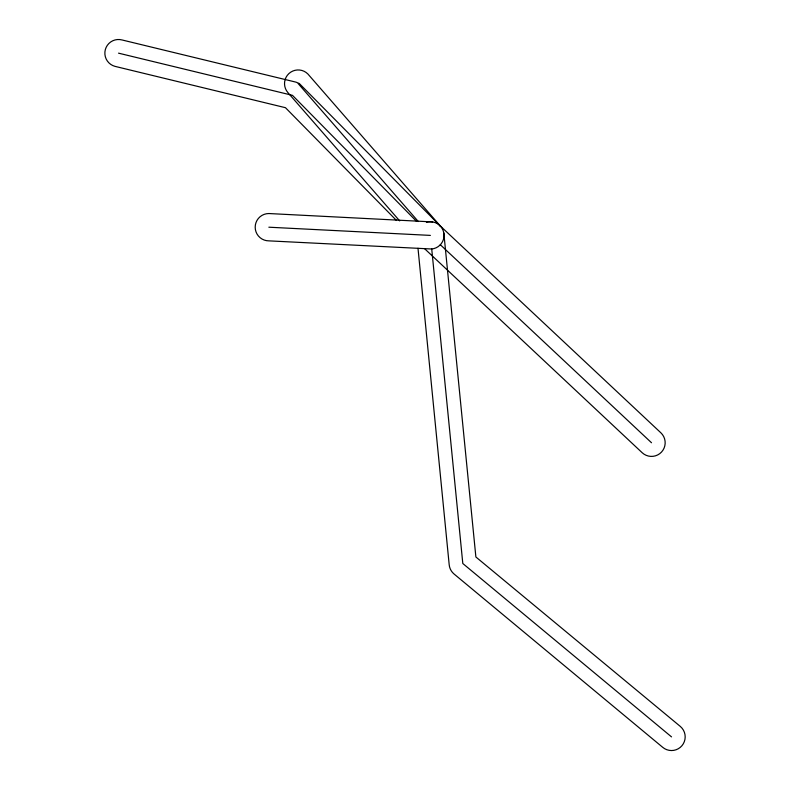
<?xml version="1.0" encoding="UTF-8"?>
<svg xmlns="http://www.w3.org/2000/svg" width="790" height="790" viewBox="0 0 790 790"><rect width="100%" height="100%" fill="white"/><g stroke="black" fill="none" stroke-linecap="round" stroke-linejoin="round"><path stroke-width="1.19" d="M432.663 221.931L268.847 213.537A13.657 13.657 0 0 0 255.19 227.204A13.657 13.657 0 0 0 268.847 240.861L431.656 248.998A13.657 13.657 0 0 0 443.782 232.764A13.657 13.657 0 0 0 426.422 222.326M268.847 227.204L430.382 235.4M118.53 53.157L292.468 95.343L416.587 221.388M671.52 736.882L462.802 563.507L431.715 248.86M439.724 225.436L660.855 432.792A13.657 13.657 0 0 1 661.477 452.097A13.657 13.657 0 0 1 642.171 452.719L424.635 248.732M440.267 244.673L651.513 442.756M440.119 225.812L299.301 83.513L296.003 82.15L122.065 39.964A13.657 13.657 0 0 0 105.327 49.622A13.657 13.657 0 0 0 114.994 66.36L285.466 107.697L396.541 220.499M440.682 226.424L307.843 73.944A13.657 13.657 0 0 0 288.863 73.618A13.657 13.657 0 0 0 287.886 92.578L399.661 220.884M298.185 83.602L418.295 221.516M443.822 232.981L475.876 556.98L680.358 726.464A13.657 13.657 0 0 1 681.938 745.721A13.657 13.657 0 0 1 662.682 747.301L453.993 573.955A13.657 13.657 0 0 1 449.184 564.672L417.999 248.267"/></g></svg>
